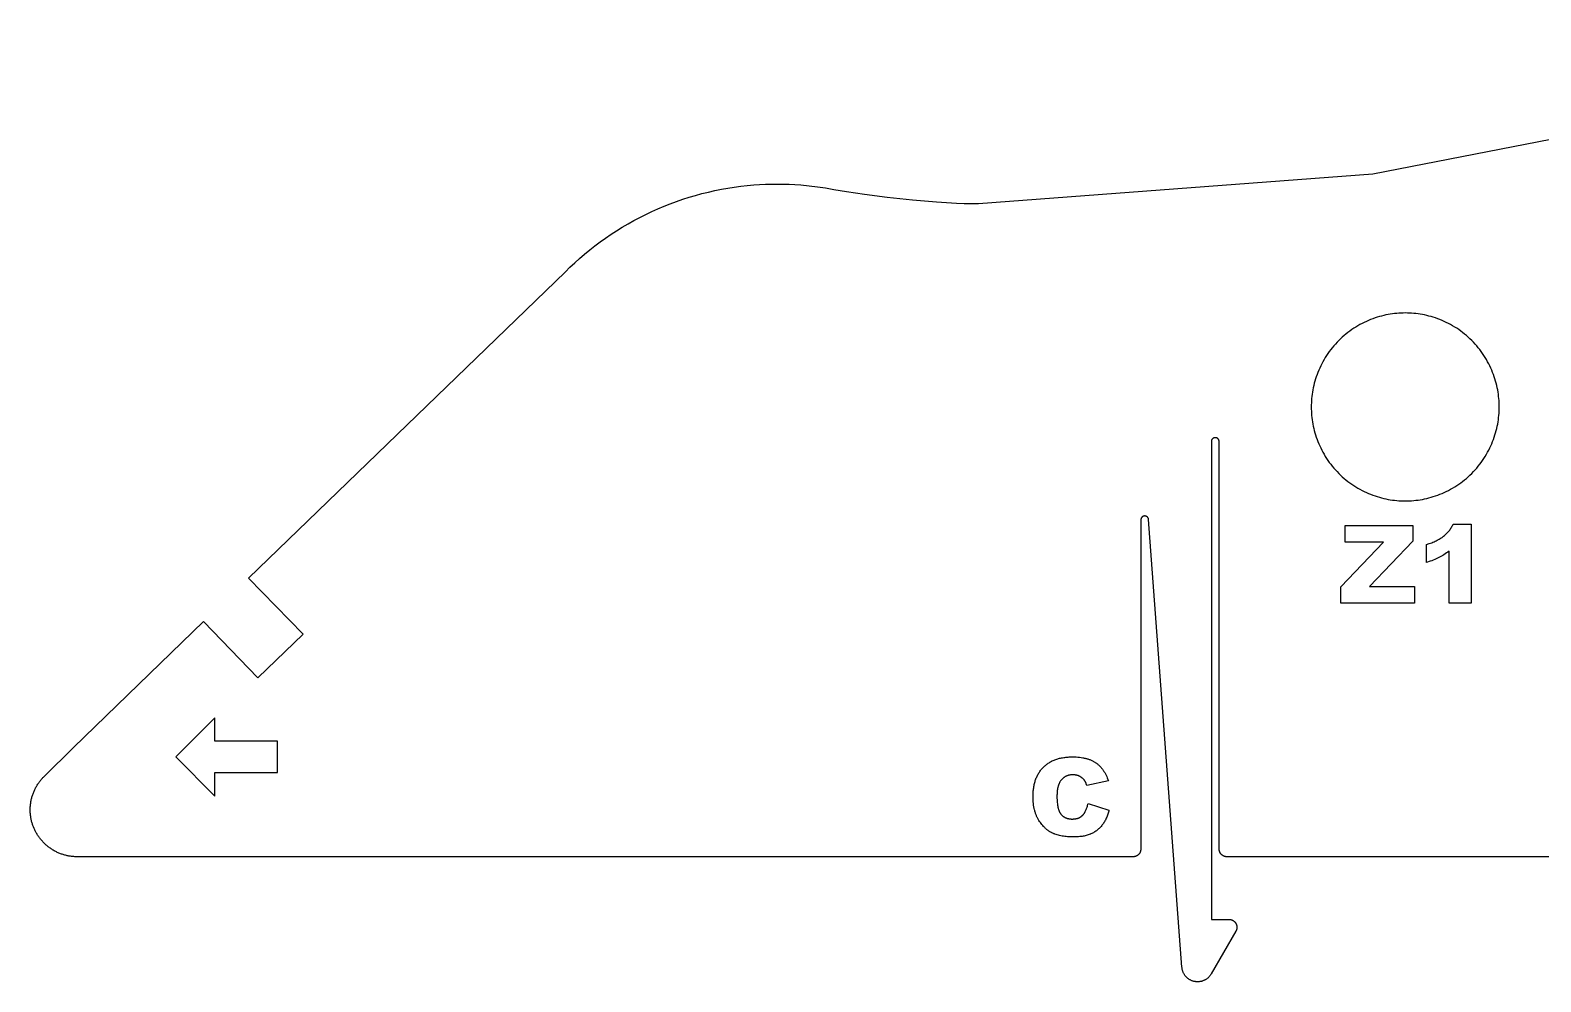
# Model space of a CAD drawing. Header units: millimetres. Extents: x 3639 to 3831, y 869 to 955.
# Drawn here: x 3638.6 to 3735, y 875 to 935.8 of the extents above; entities that cross this region are included whole.
import ezdxf

# ---------------------------------------------------------------- set-up
doc = ezdxf.new("R2010")
doc.units = ezdxf.units.MM
doc.header["$MEASUREMENT"] = 0
for name, color, linetype, true_color in [('Laser$LaserCut1', 1, 'Continuous', 0xff0000), ('Laser$LaserCut2', 3, 'Continuous', 0x00ff00), ('Laser$LaserEngrave', 4, 'Continuous', 0x00ffff)]:
    doc.layers.add(name, color=color, linetype=linetype, true_color=true_color)

msp = doc.modelspace()

# ---------------------------------------------------------------- linework, layer by layer
at = {"layer": 'Laser$LaserCut1'}
for points in [[(3724.263, 926.623), (3771.337, 935.793)], [(3699.085, 924.731), (3724.263, 926.623)], [(3672.716, 920.369), (3673.012, 920.659), (3673.316, 920.943), (3673.627, 921.222), (3673.945, 921.494), (3674.269, 921.761), (3674.601, 922.021), (3674.938, 922.274), (3675.282, 922.52), (3675.633, 922.759), (3675.989, 922.991), (3676.35, 923.215), (3676.717, 923.431), (3677.089, 923.639), (3677.466, 923.839), (3677.847, 924.031), (3678.233, 924.214), (3678.623, 924.388), (3679.016, 924.554), (3679.413, 924.71), (3679.813, 924.858), (3680.215, 924.997), (3680.62, 925.126), (3681.028, 925.246), (3681.437, 925.357), (3681.848, 925.459), (3682.259, 925.552), (3682.672, 925.635), (3683.086, 925.708), (3683.5, 925.773), (3683.913, 925.828), (3684.327, 925.874), (3684.74, 925.911), (3685.114, 925.937), (3685.489, 925.956), (3685.864, 925.967), (3686.24, 925.97), (3686.615, 925.967), (3686.99, 925.956), (3687.365, 925.937), (3687.74, 925.911)], [(3687.74, 925.911), (3688.27, 925.862), (3688.799, 925.798), (3689.327, 925.719), (3689.851, 925.626)], [(3689.851, 925.626), (3690.651, 925.488), (3691.799, 925.322), (3693.253, 925.141), (3694.865, 924.971), (3696.408, 924.835), (3697.678, 924.752), (3698.173, 924.73), (3698.568, 924.721), (3698.87, 924.722), (3698.988, 924.726), (3699.085, 924.731)], [(3652.496, 900.811), (3672.716, 920.369)], [(3714.446, 909.522), (3714.446, 909.53), (3714.445, 909.539), (3714.445, 909.547), (3714.444, 909.556), (3714.442, 909.565), (3714.441, 909.573), (3714.439, 909.581), (3714.436, 909.59), (3714.434, 909.598), (3714.431, 909.606), (3714.428, 909.614), (3714.425, 909.622), (3714.421, 909.63), (3714.417, 909.638), (3714.413, 909.645), (3714.409, 909.653), (3714.404, 909.66), (3714.399, 909.667), (3714.394, 909.674), (3714.389, 909.681), (3714.383, 909.687), (3714.377, 909.694), (3714.371, 909.7), (3714.365, 909.706), (3714.358, 909.712), (3714.352, 909.717), (3714.345, 909.722), (3714.338, 909.727), (3714.331, 909.732), (3714.323, 909.737), (3714.316, 909.741), (3714.308, 909.745), (3714.3, 909.749), (3714.293, 909.752), (3714.285, 909.755), (3714.276, 909.758), (3714.268, 909.761), (3714.26, 909.763), (3714.252, 909.765), (3714.243, 909.767), (3714.235, 909.769), (3714.226, 909.77), (3714.217, 909.771), (3714.209, 909.771), (3714.2, 909.772), (3714.192, 909.772), (3714.183, 909.771), (3714.174, 909.771), (3714.166, 909.77), (3714.157, 909.769), (3714.149, 909.767), (3714.14, 909.765), (3714.132, 909.763), (3714.124, 909.761), (3714.115, 909.758), (3714.107, 909.755), (3714.099, 909.752), (3714.091, 909.749), (3714.084, 909.745), (3714.076, 909.741), (3714.068, 909.737), (3714.061, 909.732), (3714.054, 909.727), (3714.047, 909.722), (3714.04, 909.717), (3714.033, 909.712), (3714.027, 909.706), (3714.021, 909.7), (3714.015, 909.694), (3714.009, 909.687), (3714.003, 909.681), (3713.998, 909.674), (3713.993, 909.667), (3713.988, 909.66), (3713.983, 909.653), (3713.979, 909.645), (3713.975, 909.638), (3713.971, 909.63), (3713.967, 909.622), (3713.964, 909.614), (3713.961, 909.606), (3713.958, 909.598), (3713.955, 909.59), (3713.953, 909.581), (3713.951, 909.573), (3713.95, 909.565), (3713.948, 909.556), (3713.947, 909.547), (3713.946, 909.539), (3713.946, 909.53), (3713.946, 909.522)], [(3713.946, 909.522), (3713.946, 879.007)], [(3714.446, 883.507), (3714.446, 909.522)], [(3709.945, 904.54), (3709.944, 904.549), (3709.943, 904.558), (3709.942, 904.566), (3709.94, 904.575), (3709.938, 904.583), (3709.936, 904.592), (3709.933, 904.6), (3709.93, 904.608), (3709.927, 904.616), (3709.924, 904.624), (3709.92, 904.632), (3709.916, 904.64), (3709.912, 904.647), (3709.907, 904.655), (3709.903, 904.662), (3709.898, 904.669), (3709.892, 904.676), (3709.887, 904.683), (3709.881, 904.69), (3709.875, 904.696), (3709.869, 904.702), (3709.863, 904.708), (3709.856, 904.714), (3709.849, 904.719), (3709.842, 904.724), (3709.835, 904.729), (3709.828, 904.734), (3709.82, 904.739), (3709.813, 904.743), (3709.805, 904.747), (3709.797, 904.75), (3709.789, 904.754), (3709.781, 904.757), (3709.772, 904.76), (3709.764, 904.762), (3709.756, 904.764), (3709.747, 904.766), (3709.739, 904.768), (3709.73, 904.769), (3709.721, 904.77), (3709.713, 904.771), (3709.704, 904.772), (3709.695, 904.772), (3709.687, 904.771), (3709.678, 904.771), (3709.669, 904.77), (3709.661, 904.769), (3709.652, 904.768), (3709.643, 904.766), (3709.635, 904.764), (3709.627, 904.762), (3709.618, 904.759), (3709.61, 904.756), (3709.602, 904.753), (3709.594, 904.75), (3709.586, 904.746), (3709.578, 904.742), (3709.571, 904.738), (3709.563, 904.733), (3709.556, 904.729), (3709.549, 904.724), (3709.542, 904.718), (3709.535, 904.713), (3709.528, 904.707), (3709.522, 904.701), (3709.516, 904.695), (3709.51, 904.689), (3709.504, 904.682), (3709.499, 904.675), (3709.493, 904.668), (3709.488, 904.661), (3709.484, 904.654), (3709.479, 904.646), (3709.475, 904.639), (3709.471, 904.631), (3709.467, 904.623), (3709.464, 904.615), (3709.461, 904.607), (3709.458, 904.599), (3709.456, 904.59), (3709.453, 904.582), (3709.451, 904.574), (3709.45, 904.565), (3709.448, 904.556), (3709.447, 904.548), (3709.446, 904.539), (3709.446, 904.53), (3709.446, 904.522)], [(3709.446, 904.522), (3709.446, 883.507)], [(3712.072, 875.95), (3709.945, 904.54)], [(3655.973, 897.216), (3652.496, 900.811)], [(3641.315, 889.995), (3649.621, 898.03)], [(3649.621, 898.03), (3653.098, 894.436)], [(3653.098, 894.436), (3655.973, 897.216)], [(3639.445, 888.137), (3641.315, 889.995)], [(3641.559, 883.009), (3641.507, 883.009), (3641.455, 883.011), (3641.402, 883.013), (3641.349, 883.016), (3641.296, 883.02), (3641.242, 883.026), (3641.189, 883.032), (3641.135, 883.039), (3641.082, 883.047), (3641.028, 883.056), (3640.974, 883.066), (3640.921, 883.078), (3640.867, 883.09), (3640.813, 883.103), (3640.76, 883.117), (3640.706, 883.133), (3640.653, 883.149), (3640.6, 883.166), (3640.547, 883.185), (3640.494, 883.204), (3640.442, 883.225), (3640.39, 883.246), (3640.338, 883.269), (3640.286, 883.292), (3640.235, 883.317), (3640.185, 883.342), (3640.134, 883.369), (3640.085, 883.396), (3640.035, 883.425), (3639.987, 883.454), (3639.938, 883.484), (3639.891, 883.516), (3639.844, 883.548), (3639.797, 883.581), (3639.752, 883.615), (3639.707, 883.649), (3639.662, 883.685), (3639.618, 883.721), (3639.576, 883.758), (3639.533, 883.796), (3639.492, 883.835), (3639.451, 883.874), (3639.412, 883.914), (3639.373, 883.955), (3639.335, 883.996), (3639.298, 884.038), (3639.261, 884.081), (3639.226, 884.124), (3639.191, 884.167), (3639.158, 884.211), (3639.125, 884.256), (3639.093, 884.301), (3639.062, 884.346), (3639.032, 884.392), (3639.004, 884.438), (3638.976, 884.485), (3638.948, 884.531), (3638.922, 884.578), (3638.897, 884.626), (3638.873, 884.673), (3638.85, 884.721), (3638.828, 884.769), (3638.806, 884.817), (3638.767, 884.914), (3638.748, 884.963), (3638.73, 885.012), (3638.713, 885.063), (3638.696, 885.113), (3638.681, 885.165), (3638.666, 885.216), (3638.652, 885.269), (3638.639, 885.321), (3638.627, 885.374), (3638.616, 885.428), (3638.606, 885.482), (3638.597, 885.536), (3638.589, 885.591), (3638.582, 885.646), (3638.575, 885.701), (3638.57, 885.756), (3638.566, 885.812), (3638.563, 885.868), (3638.561, 885.924), (3638.56, 885.981), (3638.56, 886.037), (3638.561, 886.093), (3638.563, 886.15), (3638.566, 886.207), (3638.57, 886.263), (3638.576, 886.32), (3638.582, 886.376), (3638.59, 886.433), (3638.598, 886.489), (3638.608, 886.545), (3638.619, 886.601), (3638.63, 886.657), (3638.643, 886.712), (3638.657, 886.767), (3638.672, 886.822), (3638.688, 886.877), (3638.705, 886.931), (3638.723, 886.985), (3638.742, 887.038), (3638.762, 887.091), (3638.782, 887.144), (3638.804, 887.196), (3638.827, 887.247), (3638.851, 887.298), (3638.875, 887.348), (3638.901, 887.398), (3638.927, 887.447), (3638.954, 887.496), (3638.982, 887.544), (3639.011, 887.591), (3639.04, 887.638), (3639.07, 887.683), (3639.101, 887.728), (3639.133, 887.773), (3639.165, 887.816), (3639.198, 887.859), (3639.232, 887.901), (3639.266, 887.943), (3639.301, 887.983), (3639.336, 888.023), (3639.372, 888.061), (3639.408, 888.099), (3639.445, 888.137)], [(3709.446, 883.507), (3709.445, 883.49), (3709.445, 883.473), (3709.443, 883.456), (3709.441, 883.439), (3709.439, 883.422), (3709.435, 883.405), (3709.432, 883.389), (3709.427, 883.372), (3709.422, 883.356), (3709.417, 883.34), (3709.411, 883.324), (3709.404, 883.308), (3709.397, 883.292), (3709.39, 883.277), (3709.382, 883.262), (3709.373, 883.247), (3709.364, 883.233), (3709.354, 883.219), (3709.344, 883.205), (3709.334, 883.192), (3709.323, 883.178), (3709.311, 883.166), (3709.299, 883.154), (3709.287, 883.142), (3709.274, 883.13), (3709.261, 883.119), (3709.248, 883.109), (3709.234, 883.099), (3709.22, 883.089), (3709.206, 883.08), (3709.191, 883.071), (3709.176, 883.063), (3709.161, 883.056), (3709.145, 883.048), (3709.129, 883.042), (3709.113, 883.036), (3709.097, 883.03), (3709.081, 883.026), (3709.064, 883.021), (3709.048, 883.018), (3709.031, 883.014), (3709.014, 883.012), (3708.997, 883.01), (3708.98, 883.008), (3708.963, 883.007), (3708.946, 883.007)], [(3714.946, 883.007), (3714.935, 883.007), (3714.923, 883.008), (3714.912, 883.008), (3714.901, 883.009), (3714.889, 883.01), (3714.878, 883.012), (3714.866, 883.013), (3714.855, 883.015), (3714.843, 883.018), (3714.832, 883.02), (3714.82, 883.023), (3714.808, 883.026), (3714.797, 883.03), (3714.785, 883.034), (3714.773, 883.038), (3714.762, 883.042), (3714.75, 883.047), (3714.739, 883.052), (3714.727, 883.057), (3714.716, 883.063), (3714.705, 883.069), (3714.694, 883.075), (3714.683, 883.082), (3714.672, 883.089), (3714.662, 883.096), (3714.651, 883.103), (3714.641, 883.111), (3714.631, 883.119), (3714.621, 883.127), (3714.611, 883.136), (3714.601, 883.144), (3714.592, 883.153), (3714.583, 883.163), (3714.574, 883.172), (3714.566, 883.182), (3714.558, 883.192), (3714.55, 883.202), (3714.542, 883.212), (3714.534, 883.223), (3714.527, 883.233), (3714.52, 883.244), (3714.514, 883.255), (3714.508, 883.266), (3714.502, 883.277), (3714.496, 883.289), (3714.491, 883.3), (3714.486, 883.311), (3714.481, 883.323), (3714.476, 883.335), (3714.472, 883.346), (3714.469, 883.358), (3714.465, 883.369), (3714.462, 883.381), (3714.459, 883.393), (3714.456, 883.404), (3714.454, 883.416), (3714.452, 883.428), (3714.45, 883.439), (3714.449, 883.451), (3714.448, 883.462), (3714.447, 883.473), (3714.446, 883.485), (3714.446, 883.496), (3714.446, 883.507)], [(3645.601, 883.009), (3641.559, 883.009)], [(3708.946, 883.007), (3645.601, 883.009)], [(3737.736, 883.007), (3714.946, 883.007)], [(3713.946, 879.007), (3715.08, 879.007)], [(3715.08, 879.007), (3715.097, 879.007), (3715.114, 879.006), (3715.131, 879.004), (3715.148, 879.002), (3715.165, 879), (3715.182, 878.996), (3715.199, 878.993), (3715.215, 878.988), (3715.232, 878.983), (3715.248, 878.978), (3715.264, 878.972), (3715.28, 878.965), (3715.296, 878.958), (3715.311, 878.95), (3715.326, 878.942), (3715.341, 878.933), (3715.355, 878.924), (3715.369, 878.915), (3715.383, 878.904), (3715.397, 878.894), (3715.41, 878.883), (3715.423, 878.871), (3715.435, 878.859), (3715.447, 878.847), (3715.458, 878.834), (3715.469, 878.821), (3715.48, 878.807), (3715.49, 878.793), (3715.499, 878.779), (3715.508, 878.764), (3715.517, 878.75), (3715.525, 878.734), (3715.533, 878.719), (3715.54, 878.703), (3715.546, 878.687), (3715.552, 878.671), (3715.557, 878.655), (3715.562, 878.639), (3715.566, 878.622), (3715.57, 878.605), (3715.573, 878.588), (3715.576, 878.571), (3715.578, 878.554), (3715.579, 878.537), (3715.58, 878.52), (3715.58, 878.503), (3715.579, 878.486), (3715.578, 878.468), (3715.577, 878.451), (3715.574, 878.434), (3715.572, 878.417), (3715.568, 878.401), (3715.564, 878.384), (3715.56, 878.367), (3715.555, 878.351), (3715.549, 878.335), (3715.543, 878.319), (3715.536, 878.303), (3715.529, 878.287), (3715.521, 878.272), (3715.513, 878.257)], [(3715.513, 878.257), (3713.935, 875.524)], [(3713.935, 875.524), (3713.917, 875.495), (3713.898, 875.465), (3713.878, 875.437), (3713.857, 875.409), (3713.835, 875.382), (3713.812, 875.356), (3713.789, 875.33), (3713.764, 875.305), (3713.739, 875.282), (3713.712, 875.259), (3713.685, 875.237), (3713.657, 875.216), (3713.629, 875.196), (3713.6, 875.177), (3713.57, 875.159), (3713.539, 875.142), (3713.508, 875.126), (3713.477, 875.111), (3713.445, 875.098), (3713.412, 875.085), (3713.379, 875.074), (3713.346, 875.064), (3713.312, 875.054), (3713.278, 875.047), (3713.244, 875.04), (3713.21, 875.034), (3713.175, 875.03), (3713.14, 875.027), (3713.106, 875.025), (3713.071, 875.024), (3713.036, 875.025), (3713.001, 875.027), (3712.966, 875.03), (3712.932, 875.034), (3712.897, 875.039), (3712.863, 875.046), (3712.829, 875.054), (3712.796, 875.063), (3712.762, 875.073), (3712.729, 875.084), (3712.697, 875.096), (3712.665, 875.11), (3712.633, 875.124), (3712.602, 875.14), (3712.571, 875.157), (3712.541, 875.175), (3712.512, 875.194), (3712.484, 875.214), (3712.456, 875.235), (3712.429, 875.256), (3712.402, 875.279), (3712.377, 875.303), (3712.352, 875.327), (3712.328, 875.353), (3712.305, 875.379), (3712.283, 875.406), (3712.262, 875.434), (3712.242, 875.462), (3712.223, 875.491), (3712.205, 875.521), (3712.188, 875.552), (3712.172, 875.583), (3712.157, 875.614), (3712.143, 875.646), (3712.131, 875.679), (3712.119, 875.712), (3712.109, 875.745), (3712.1, 875.778), (3712.092, 875.812), (3712.085, 875.847), (3712.079, 875.881), (3712.075, 875.916), (3712.072, 875.95)]]:
    msp.add_lwpolyline(points, dxfattribs=at)
at = {"layer": 'Laser$LaserCut2'}
msp.add_lwpolyline([(3726.323, 917.734), (3726.19, 917.733), (3726.055, 917.728), (3725.92, 917.721), (3725.784, 917.71), (3725.647, 917.696), (3725.509, 917.679), (3725.37, 917.658), (3725.231, 917.634), (3725.092, 917.607), (3724.952, 917.575), (3724.812, 917.541), (3724.672, 917.503), (3724.532, 917.461), (3724.392, 917.415), (3724.253, 917.366), (3724.114, 917.313), (3723.976, 917.256), (3723.839, 917.196), (3723.702, 917.132), (3723.567, 917.064), (3723.433, 916.992), (3723.3, 916.917), (3723.169, 916.839), (3723.04, 916.756), (3722.912, 916.67), (3722.786, 916.581), (3722.663, 916.488), (3722.541, 916.392), (3722.422, 916.293), (3722.305, 916.191), (3722.191, 916.085), (3722.08, 915.977), (3721.972, 915.866), (3721.866, 915.752), (3721.764, 915.635), (3721.665, 915.516), (3721.569, 915.395), (3721.476, 915.271), (3721.387, 915.145), (3721.301, 915.017), (3721.219, 914.888), (3721.14, 914.757), (3721.065, 914.624), (3720.993, 914.49), (3720.925, 914.355), (3720.861, 914.218), (3720.801, 914.081), (3720.744, 913.943), (3720.691, 913.804), (3720.642, 913.665), (3720.596, 913.525), (3720.554, 913.385), (3720.516, 913.245), (3720.482, 913.105), (3720.451, 912.965), (3720.423, 912.826), (3720.399, 912.687), (3720.378, 912.548), (3720.361, 912.41), (3720.347, 912.273), (3720.336, 912.137), (3720.329, 912.002), (3720.324, 911.867), (3720.323, 911.734), (3720.324, 911.601), (3720.329, 911.467), (3720.336, 911.331), (3720.347, 911.195), (3720.361, 911.058), (3720.378, 910.92), (3720.399, 910.781), (3720.423, 910.642), (3720.451, 910.503), (3720.482, 910.363), (3720.516, 910.223), (3720.554, 910.083), (3720.596, 909.943), (3720.642, 909.804), (3720.691, 909.664), (3720.744, 909.526), (3720.801, 909.387), (3720.861, 909.25), (3720.925, 909.114), (3720.993, 908.978), (3721.065, 908.844), (3721.14, 908.712), (3721.219, 908.58), (3721.301, 908.451), (3721.387, 908.323), (3721.476, 908.197), (3721.569, 908.074), (3721.665, 907.952), (3721.764, 907.833), (3721.866, 907.717), (3721.972, 907.603), (3722.08, 907.492), (3722.191, 907.383), (3722.305, 907.278), (3722.422, 907.175), (3722.541, 907.076), (3722.663, 906.98), (3722.786, 906.887), (3722.912, 906.798), (3723.04, 906.712), (3723.169, 906.63), (3723.3, 906.551), (3723.433, 906.476), (3723.567, 906.404), (3723.702, 906.337), (3723.839, 906.273), (3723.976, 906.212), (3724.114, 906.155), (3724.253, 906.103), (3724.392, 906.053), (3724.532, 906.008), (3724.672, 905.966), (3724.812, 905.928), (3724.952, 905.893), (3725.092, 905.862), (3725.231, 905.834), (3725.37, 905.81), (3725.509, 905.79), (3725.647, 905.772), (3725.784, 905.758), (3725.92, 905.748), (3726.055, 905.74), (3726.19, 905.736), (3726.323, 905.734), (3726.456, 905.736), (3726.59, 905.74), (3726.726, 905.748), (3726.862, 905.758), (3726.999, 905.772), (3727.137, 905.79), (3727.276, 905.81), (3727.415, 905.834), (3727.554, 905.862), (3727.694, 905.893), (3727.834, 905.928), (3727.974, 905.966), (3728.114, 906.008), (3728.253, 906.053), (3728.393, 906.103), (3728.531, 906.155), (3728.67, 906.212), (3728.807, 906.273), (3728.943, 906.337), (3729.079, 906.404), (3729.213, 906.476), (3729.345, 906.551), (3729.477, 906.63), (3729.606, 906.712), (3729.734, 906.798), (3729.86, 906.887), (3729.983, 906.98), (3730.105, 907.076), (3730.224, 907.175), (3730.34, 907.278), (3730.454, 907.383), (3730.566, 907.492), (3730.674, 907.603), (3730.779, 907.717), (3730.882, 907.833), (3730.981, 907.952), (3731.077, 908.074), (3731.17, 908.197), (3731.259, 908.323), (3731.345, 908.451), (3731.427, 908.58), (3731.506, 908.712), (3731.581, 908.844), (3731.653, 908.978), (3731.72, 909.114), (3731.785, 909.25), (3731.845, 909.387), (3731.902, 909.526), (3731.955, 909.664), (3732.004, 909.804), (3732.049, 909.943), (3732.091, 910.083), (3732.129, 910.223), (3732.164, 910.363), (3732.195, 910.503), (3732.223, 910.642), (3732.247, 910.781), (3732.267, 910.92), (3732.285, 911.058), (3732.299, 911.195), (3732.309, 911.331), (3732.317, 911.467), (3732.321, 911.601), (3732.323, 911.734), (3732.321, 911.867), (3732.317, 912.002), (3732.309, 912.137), (3732.299, 912.273), (3732.285, 912.41), (3732.267, 912.548), (3732.247, 912.687), (3732.223, 912.826), (3732.195, 912.965), (3732.164, 913.105), (3732.129, 913.245), (3732.091, 913.385), (3732.049, 913.525), (3732.004, 913.665), (3731.955, 913.804), (3731.902, 913.943), (3731.845, 914.081), (3731.785, 914.218), (3731.72, 914.355), (3731.653, 914.49), (3731.581, 914.624), (3731.506, 914.757), (3731.427, 914.888), (3731.345, 915.017), (3731.259, 915.145), (3731.17, 915.271), (3731.077, 915.395), (3730.981, 915.516), (3730.882, 915.635), (3730.779, 915.752), (3730.674, 915.866), (3730.566, 915.977), (3730.454, 916.085), (3730.34, 916.191), (3730.224, 916.293), (3730.105, 916.392), (3729.983, 916.488), (3729.86, 916.581), (3729.734, 916.67), (3729.606, 916.756), (3729.477, 916.839), (3729.345, 916.917), (3729.213, 916.992), (3729.079, 917.064), (3728.943, 917.132), (3728.807, 917.196), (3728.67, 917.256), (3728.531, 917.313), (3728.393, 917.366), (3728.253, 917.415), (3728.114, 917.461), (3727.974, 917.503), (3727.834, 917.541), (3727.694, 917.575), (3727.554, 917.607), (3727.415, 917.634), (3727.276, 917.658), (3727.137, 917.679), (3726.999, 917.696), (3726.862, 917.71), (3726.726, 917.721), (3726.59, 917.728), (3726.456, 917.733), (3726.323, 917.734)], dxfattribs=at)
at = {"layer": 'Laser$LaserEngrave'}
for points in [[(3722.485, 903.102), (3722.485, 904.171)], [(3722.485, 904.171), (3726.798, 904.171)], [(3726.798, 904.171), (3726.798, 903.17)], [(3727.676, 902.949), (3727.848, 903.006), (3727.93, 903.035), (3728.009, 903.065), (3728.086, 903.096), (3728.161, 903.128), (3728.233, 903.16), (3728.303, 903.193), (3728.37, 903.226), (3728.435, 903.261), (3728.498, 903.296), (3728.557, 903.331), (3728.615, 903.368), (3728.67, 903.405), (3728.722, 903.442), (3728.772, 903.481)], [(3728.772, 903.481), (3728.82, 903.52), (3728.867, 903.561), (3728.913, 903.602), (3728.957, 903.645), (3729, 903.689), (3729.041, 903.734), (3729.081, 903.78), (3729.12, 903.828), (3729.158, 903.876), (3729.194, 903.926), (3729.229, 903.976), (3729.262, 904.028), (3729.295, 904.081), (3729.326, 904.135), (3729.355, 904.19), (3729.383, 904.247)], [(3729.383, 904.247), (3730.539, 904.247)], [(3730.539, 904.247), (3730.539, 899.209)], [(3722.218, 900.24), (3724.944, 903.102)], [(3724.944, 903.102), (3722.485, 903.102)], [(3726.798, 903.17), (3724.042, 900.277)], [(3727.676, 901.804), (3727.676, 902.949)], [(3729.126, 902.534), (3729.042, 902.47), (3728.958, 902.41), (3728.875, 902.353), (3728.793, 902.298), (3728.711, 902.247), (3728.63, 902.199), (3728.55, 902.154), (3728.471, 902.112)], [(3729.126, 899.209), (3729.126, 902.534)], [(3728.471, 902.112), (3728.389, 902.072), (3728.302, 902.033), (3728.21, 901.994), (3728.113, 901.955), (3728.012, 901.917), (3727.905, 901.879), (3727.676, 901.804)], [(3722.218, 899.209), (3722.218, 900.24)], [(3724.042, 900.277), (3726.913, 900.277)], [(3726.913, 900.277), (3726.913, 899.209)], [(3726.913, 899.209), (3722.218, 899.209)], [(3730.539, 899.209), (3729.126, 899.209)], [(3650.344, 891.882), (3647.844, 889.382)], [(3650.344, 890.382), (3650.344, 891.882)], [(3654.344, 890.382), (3650.344, 890.382)], [(3654.344, 888.382), (3654.344, 890.382)], [(3647.844, 889.382), (3650.344, 886.882)], [(3703.226, 888.73), (3703.268, 888.77), (3703.311, 888.809), (3703.354, 888.847), (3703.399, 888.884), (3703.445, 888.919), (3703.492, 888.953), (3703.541, 888.986), (3703.59, 889.018), (3703.64, 889.048), (3703.691, 889.077), (3703.744, 889.105), (3703.797, 889.131), (3703.852, 889.156), (3703.907, 889.18), (3703.964, 889.203), (3704.022, 889.224), (3704.081, 889.244), (3704.14, 889.262), (3704.201, 889.28), (3704.263, 889.296), (3704.327, 889.311), (3704.391, 889.324), (3704.456, 889.336), (3704.522, 889.347), (3704.59, 889.357), (3704.658, 889.365), (3704.727, 889.372), (3704.798, 889.378), (3704.87, 889.383), (3704.942, 889.386), (3705.016, 889.388), (3705.091, 889.389)], [(3705.091, 889.389), (3705.207, 889.387), (3705.321, 889.383), (3705.431, 889.375), (3705.537, 889.365), (3705.641, 889.352), (3705.742, 889.336), (3705.791, 889.326), (3705.839, 889.316), (3705.887, 889.306), (3705.933, 889.294), (3705.979, 889.282), (3706.025, 889.269), (3706.069, 889.256), (3706.113, 889.241), (3706.155, 889.226), (3706.197, 889.21), (3706.239, 889.194), (3706.279, 889.176), (3706.319, 889.158), (3706.358, 889.14), (3706.396, 889.12), (3706.433, 889.1), (3706.469, 889.079), (3706.505, 889.057), (3706.54, 889.035), (3706.574, 889.012)], [(3706.574, 889.012), (3706.608, 888.988), (3706.641, 888.963), (3706.673, 888.937), (3706.705, 888.911), (3706.736, 888.884), (3706.767, 888.856), (3706.797, 888.827), (3706.827, 888.798), (3706.856, 888.768), (3706.884, 888.737), (3706.912, 888.705), (3706.94, 888.672), (3706.967, 888.639), (3706.993, 888.604), (3707.019, 888.569), (3707.045, 888.534), (3707.069, 888.497), (3707.094, 888.46), (3707.117, 888.421), (3707.14, 888.383), (3707.163, 888.343), (3707.185, 888.302), (3707.207, 888.261), (3707.228, 888.219), (3707.268, 888.132), (3707.306, 888.042), (3707.342, 887.95), (3707.376, 887.853)], [(3650.344, 886.882), (3650.344, 888.382)], [(3650.344, 888.382), (3654.344, 888.382)], [(3702.567, 886.843), (3702.57, 886.994), (3702.573, 887.068), (3702.577, 887.141), (3702.583, 887.213), (3702.59, 887.283), (3702.599, 887.353), (3702.608, 887.421), (3702.619, 887.489), (3702.631, 887.555), (3702.645, 887.62), (3702.66, 887.684), (3702.676, 887.747), (3702.693, 887.808), (3702.712, 887.869), (3702.732, 887.928), (3702.753, 887.987), (3702.776, 888.044), (3702.799, 888.1), (3702.825, 888.155), (3702.851, 888.209), (3702.879, 888.262), (3702.908, 888.314), (3702.938, 888.364), (3702.969, 888.414), (3703.002, 888.462), (3703.036, 888.51), (3703.072, 888.556), (3703.108, 888.601), (3703.146, 888.645), (3703.186, 888.688), (3703.226, 888.73)], [(3705.113, 888.243), (3705.08, 888.243), (3705.048, 888.242), (3705.016, 888.24), (3704.985, 888.237), (3704.954, 888.233), (3704.924, 888.229), (3704.894, 888.223), (3704.865, 888.217), (3704.836, 888.21), (3704.808, 888.203), (3704.78, 888.194), (3704.753, 888.185), (3704.726, 888.174), (3704.699, 888.163), (3704.673, 888.152), (3704.648, 888.139), (3704.623, 888.125), (3704.599, 888.111), (3704.575, 888.096), (3704.551, 888.08), (3704.528, 888.063), (3704.505, 888.046), (3704.483, 888.027), (3704.462, 888.008), (3704.441, 887.988), (3704.42, 887.967), (3704.4, 887.946), (3704.38, 887.923), (3704.361, 887.9), (3704.342, 887.876), (3704.324, 887.851), (3704.306, 887.825)], [(3705.534, 888.15), (3705.51, 888.161), (3705.486, 888.172), (3705.462, 888.182), (3705.437, 888.191), (3705.412, 888.199), (3705.386, 888.207), (3705.361, 888.214), (3705.334, 888.22), (3705.308, 888.226), (3705.281, 888.23), (3705.254, 888.234), (3705.227, 888.238), (3705.199, 888.24), (3705.17, 888.242), (3705.142, 888.243), (3705.113, 888.243)], [(3705.852, 887.883), (3705.835, 887.905), (3705.819, 887.925), (3705.801, 887.946), (3705.783, 887.965), (3705.765, 887.984), (3705.746, 888.002), (3705.727, 888.02), (3705.707, 888.037), (3705.687, 888.053), (3705.667, 888.069), (3705.646, 888.084), (3705.624, 888.098), (3705.602, 888.112), (3705.58, 888.126), (3705.557, 888.138), (3705.534, 888.15)], [(3704.306, 887.825), (3704.293, 887.806), (3704.28, 887.785), (3704.268, 887.764), (3704.256, 887.742), (3704.245, 887.72), (3704.234, 887.697), (3704.223, 887.673), (3704.213, 887.648), (3704.203, 887.623), (3704.194, 887.597), (3704.185, 887.57), (3704.177, 887.543), (3704.169, 887.515), (3704.161, 887.486), (3704.154, 887.457), (3704.147, 887.427), (3704.134, 887.365), (3704.124, 887.3), (3704.115, 887.232), (3704.107, 887.161), (3704.101, 887.088), (3704.097, 887.012), (3704.095, 886.933), (3704.094, 886.852)], [(3706.002, 887.556), (3705.984, 887.61), (3705.966, 887.661), (3705.948, 887.707), (3705.938, 887.729), (3705.929, 887.75), (3705.919, 887.77), (3705.91, 887.789), (3705.9, 887.807), (3705.891, 887.824), (3705.881, 887.84), (3705.871, 887.856), (3705.862, 887.87), (3705.857, 887.877), (3705.852, 887.883)], [(3707.376, 887.853), (3706.002, 887.556)], [(3702.941, 885.333), (3702.918, 885.37), (3702.896, 885.408), (3702.874, 885.446), (3702.853, 885.485), (3702.833, 885.525), (3702.814, 885.565), (3702.795, 885.606), (3702.777, 885.648), (3702.76, 885.691), (3702.744, 885.734), (3702.728, 885.777), (3702.713, 885.821), (3702.699, 885.866), (3702.685, 885.912), (3702.673, 885.958), (3702.661, 886.005), (3702.639, 886.101), (3702.62, 886.199), (3702.604, 886.3), (3702.59, 886.403), (3702.58, 886.51), (3702.573, 886.618), (3702.569, 886.729), (3702.567, 886.843)], [(3704.094, 886.852), (3704.095, 886.751), (3704.098, 886.654), (3704.103, 886.561), (3704.11, 886.473), (3704.119, 886.388), (3704.13, 886.307), (3704.143, 886.231), (3704.15, 886.194), (3704.158, 886.158), (3704.166, 886.124), (3704.175, 886.09), (3704.184, 886.057), (3704.194, 886.026), (3704.204, 885.995), (3704.215, 885.965), (3704.226, 885.937), (3704.238, 885.909), (3704.25, 885.882), (3704.263, 885.857), (3704.276, 885.832), (3704.289, 885.808), (3704.297, 885.797), (3704.304, 885.786), (3704.311, 885.775), (3704.318, 885.764), (3704.326, 885.754), (3704.334, 885.744), (3704.341, 885.734), (3704.349, 885.724)], [(3705.745, 885.673), (3705.76, 885.689), (3705.774, 885.706), (3705.787, 885.723), (3705.801, 885.74), (3705.814, 885.758), (3705.827, 885.776), (3705.84, 885.795), (3705.852, 885.815), (3705.865, 885.834), (3705.877, 885.854), (3705.888, 885.875), (3705.9, 885.896), (3705.922, 885.939), (3705.943, 885.985), (3705.964, 886.032), (3705.983, 886.081), (3706.001, 886.131), (3706.019, 886.184), (3706.035, 886.238), (3706.051, 886.294), (3706.065, 886.352), (3706.079, 886.411)], [(3706.079, 886.411), (3707.414, 885.993)], [(3703.83, 884.508), (3703.798, 884.523), (3703.766, 884.539), (3703.735, 884.555), (3703.703, 884.573), (3703.672, 884.59), (3703.642, 884.609), (3703.611, 884.628), (3703.581, 884.648), (3703.551, 884.668), (3703.522, 884.69), (3703.493, 884.712), (3703.464, 884.734), (3703.435, 884.757), (3703.406, 884.781), (3703.378, 884.806), (3703.35, 884.832), (3703.323, 884.858), (3703.295, 884.885), (3703.268, 884.912), (3703.241, 884.94), (3703.188, 884.999), (3703.137, 885.06), (3703.086, 885.124), (3703.037, 885.191), (3702.988, 885.26), (3702.941, 885.333)], [(3704.349, 885.724), (3704.366, 885.705), (3704.382, 885.687), (3704.399, 885.67), (3704.416, 885.653), (3704.434, 885.636), (3704.452, 885.62), (3704.471, 885.605), (3704.49, 885.591), (3704.509, 885.577), (3704.529, 885.563), (3704.549, 885.55), (3704.57, 885.538), (3704.591, 885.527), (3704.613, 885.516), (3704.634, 885.505), (3704.657, 885.495), (3704.679, 885.486), (3704.702, 885.477), (3704.726, 885.469), (3704.75, 885.462), (3704.774, 885.455), (3704.798, 885.449), (3704.823, 885.443), (3704.849, 885.438), (3704.875, 885.434), (3704.901, 885.43), (3704.928, 885.426), (3704.955, 885.424), (3704.982, 885.422), (3705.01, 885.42), (3705.038, 885.419), (3705.067, 885.419)], [(3705.067, 885.419), (3705.095, 885.419), (3705.122, 885.42), (3705.149, 885.421), (3705.176, 885.423), (3705.202, 885.425), (3705.228, 885.428), (3705.253, 885.431), (3705.278, 885.435), (3705.302, 885.439), (3705.326, 885.444), (3705.35, 885.449), (3705.373, 885.455), (3705.396, 885.461), (3705.418, 885.468), (3705.44, 885.475), (3705.461, 885.483), (3705.482, 885.491), (3705.503, 885.499), (3705.523, 885.509), (3705.543, 885.518), (3705.562, 885.528), (3705.581, 885.539), (3705.599, 885.55), (3705.617, 885.562), (3705.635, 885.574), (3705.652, 885.587), (3705.668, 885.6), (3705.685, 885.614), (3705.701, 885.628), (3705.716, 885.642), (3705.731, 885.657), (3705.745, 885.673)], [(3707.414, 885.993), (3707.397, 885.923), (3707.378, 885.854), (3707.358, 885.787), (3707.337, 885.721), (3707.314, 885.656), (3707.29, 885.593), (3707.266, 885.532), (3707.239, 885.472), (3707.212, 885.413), (3707.183, 885.356), (3707.154, 885.3), (3707.123, 885.246), (3707.09, 885.193), (3707.057, 885.142), (3707.022, 885.092), (3706.986, 885.044)], [(3705.157, 884.274), (3705.057, 884.275), (3704.959, 884.278), (3704.863, 884.282), (3704.77, 884.289), (3704.679, 884.297), (3704.59, 884.307), (3704.503, 884.319), (3704.419, 884.333), (3704.337, 884.348), (3704.258, 884.366), (3704.181, 884.385), (3704.106, 884.406), (3704.033, 884.429), (3703.963, 884.453), (3703.929, 884.466), (3703.895, 884.48), (3703.862, 884.494), (3703.83, 884.508)], [(3706.26, 884.468), (3706.233, 884.456), (3706.205, 884.445), (3706.148, 884.423), (3706.09, 884.402), (3706.029, 884.383), (3705.966, 884.366), (3705.902, 884.35), (3705.836, 884.335), (3705.768, 884.323), (3705.698, 884.311), (3705.626, 884.301), (3705.553, 884.293), (3705.477, 884.286), (3705.4, 884.281), (3705.321, 884.277), (3705.24, 884.275), (3705.157, 884.274)], [(3706.986, 885.044), (3706.949, 884.997), (3706.911, 884.951), (3706.872, 884.907), (3706.831, 884.865), (3706.79, 884.824), (3706.747, 884.784), (3706.703, 884.746), (3706.659, 884.709), (3706.613, 884.674), (3706.566, 884.64), (3706.518, 884.608), (3706.468, 884.577), (3706.418, 884.548), (3706.367, 884.52), (3706.314, 884.493), (3706.26, 884.468)]]:
    msp.add_lwpolyline(points, dxfattribs=at)

doc.saveas('drawing.dxf')
